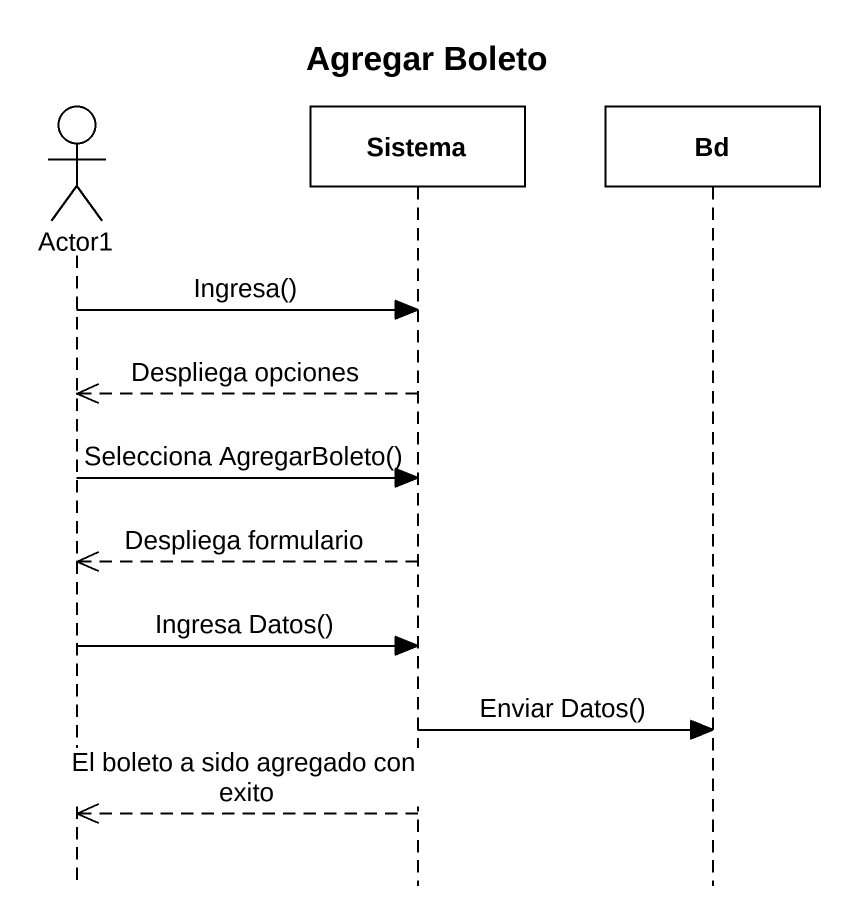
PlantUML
@startuml
title Agregar Boleto
hide footbox
actor Actor1
participant Sistema
participant Bd

Actor1 -> Sistema : Ingresa()
Sistema -->> Actor1 : Despliega opciones
Actor1 -> Sistema : Selecciona AgregarBoleto()
Sistema -->> Actor1 : Despliega formulario
Actor1 -> Sistema : Ingresa Datos()
Sistema -> Bd : Enviar Datos()
Sistema -->> Actor1 : El boleto a sido agregado con exito
@enduml
